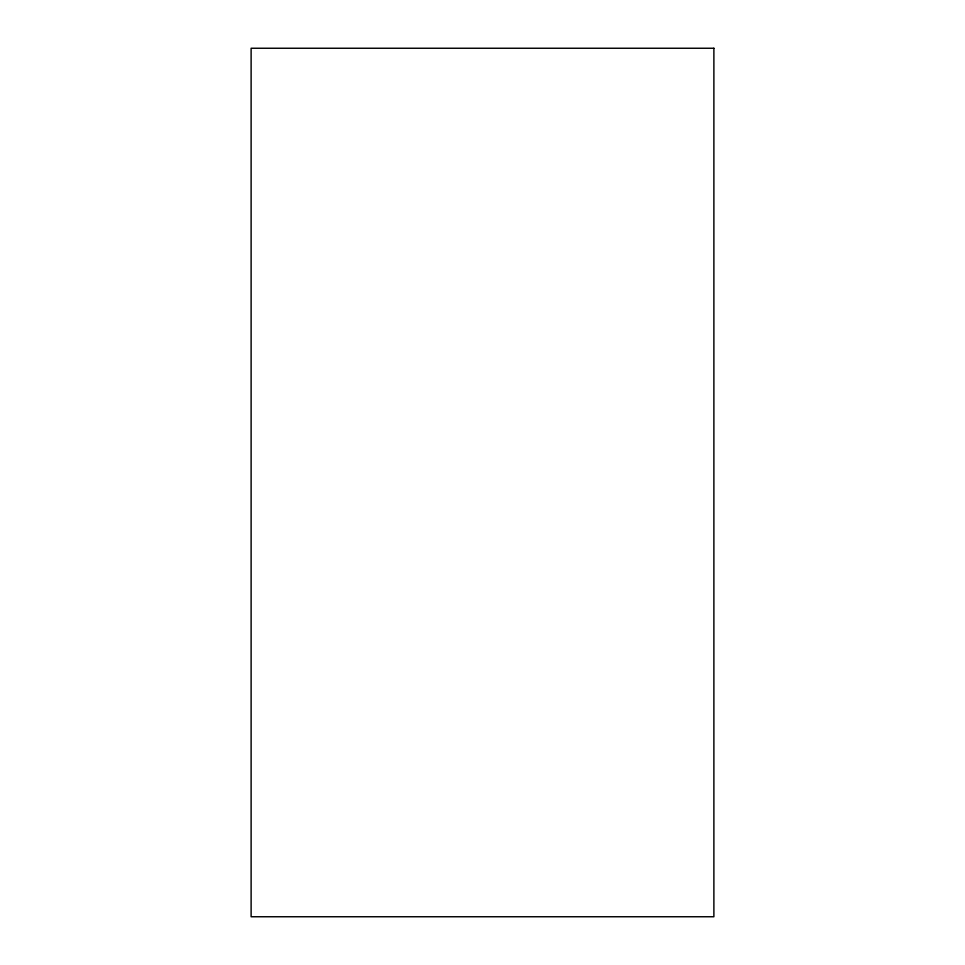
<?xml version="1.0" encoding="UTF-8"?>
<svg xmlns="http://www.w3.org/2000/svg" width="965" height="965" viewBox="0 0 965 965"><rect width="100%" height="100%" fill="white"/><g stroke="black" fill="none" stroke-linecap="round" stroke-linejoin="round"><path stroke-width="1.45" d="M713.883 48.25L251.117 48.25L251.117 916.75L713.883 916.75L713.883 48.25"/></g></svg>
